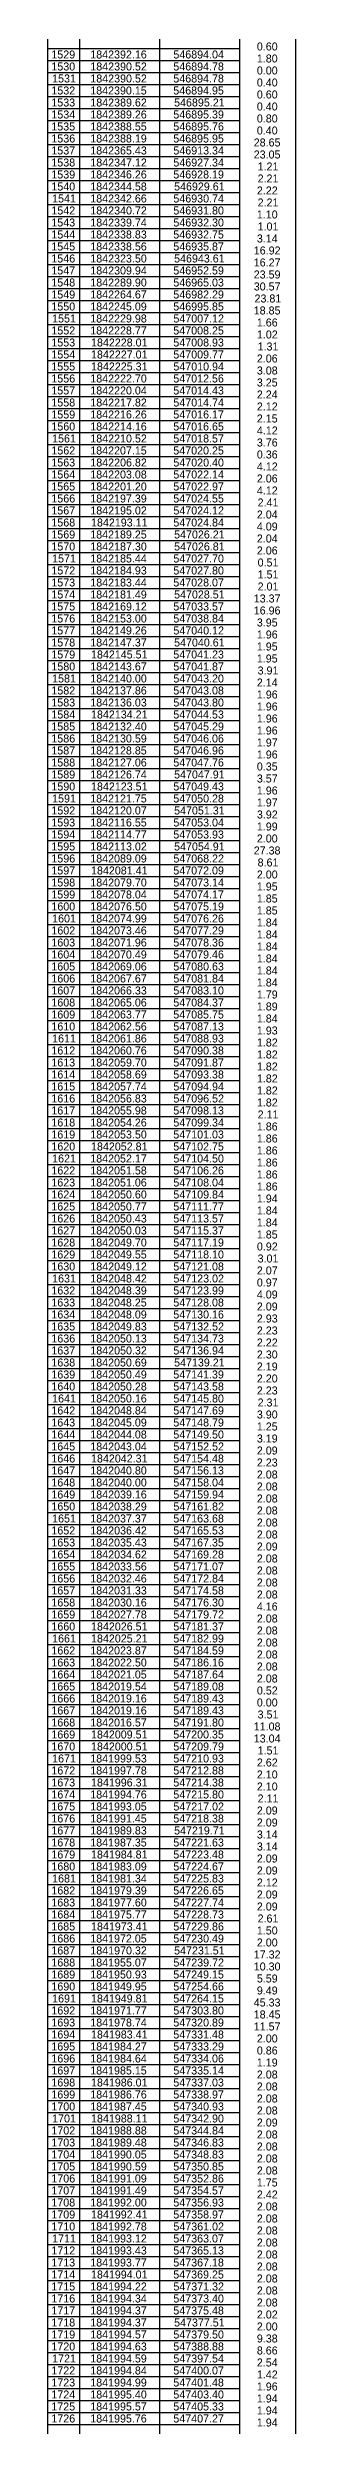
# Model space of a CAD drawing. Extents: x 542197 to 550482, y 1822129 to 1845893.
# Drawn here: x 550405 to 550482, y 1833268 to 1834011 of the extents above; entities that cross this region are included whole.
import ezdxf

# ---------------------------------------------------------------- set-up
doc = ezdxf.new("R2010")
doc.units = 0
doc.layers.add('Level 63', color=7, linetype='Continuous')

msp = doc.modelspace()

# ---------------------------------------------------------------- linework, layer by layer
at = {"layer": 'Level 63'}
for p, q in [((550404.92, 1839752.03), (550404.92, 1823712.98)), ((550414.92, 1839748.08), (550414.92, 1823712.98)), ((550464.92, 1839748.08), (550464.92, 1823712.98)), ((550482.42, 1839752.03), (550482.42, 1823712.98)), ((550439.92, 1839744.23), (550439.92, 1823712.98)), ((550404.92, 1834010.48), (550464.92, 1834010.48)), ((550404.92, 1834006.73), (550464.92, 1834006.73)), ((550404.92, 1834002.98), (550464.92, 1834002.98)), ((550404.92, 1833999.23), (550464.92, 1833999.23)), ((550404.92, 1833995.48), (550464.92, 1833995.48)), ((550404.92, 1833991.73), (550464.92, 1833991.73)), ((550404.92, 1833987.98), (550464.92, 1833987.98)), ((550404.92, 1833984.23), (550464.92, 1833984.23)), ((550404.92, 1833980.48), (550464.92, 1833980.48)), ((550404.92, 1833976.73), (550464.92, 1833976.73)), ((550404.92, 1833972.98), (550464.92, 1833972.98)), ((550404.92, 1833969.23), (550464.92, 1833969.23)), ((550404.92, 1833965.48), (550464.92, 1833965.48)), ((550404.92, 1833961.73), (550464.92, 1833961.73)), ((550404.92, 1833957.98), (550464.92, 1833957.98)), ((550404.92, 1833954.23), (550464.92, 1833954.23)), ((550404.92, 1833950.48), (550464.92, 1833950.48)), ((550404.92, 1833946.73), (550464.92, 1833946.73)), ((550404.92, 1833942.98), (550464.92, 1833942.98)), ((550404.92, 1833939.23), (550464.92, 1833939.23)), ((550404.92, 1833935.48), (550464.92, 1833935.48)), ((550404.92, 1833931.73), (550464.92, 1833931.73)), ((550404.92, 1833927.98), (550464.92, 1833927.98)), ((550404.92, 1833924.23), (550464.92, 1833924.23)), ((550404.92, 1833920.48), (550464.92, 1833920.48)), ((550404.92, 1833916.73), (550464.92, 1833916.73)), ((550404.92, 1833912.98), (550464.92, 1833912.98)), ((550404.92, 1833909.23), (550464.92, 1833909.23)), ((550404.92, 1833905.48), (550464.92, 1833905.48)), ((550404.92, 1833901.73), (550464.92, 1833901.73)), ((550404.92, 1833897.98), (550464.92, 1833897.98)), ((550404.92, 1833894.23), (550464.92, 1833894.23)), ((550404.92, 1833890.48), (550464.92, 1833890.48)), ((550404.92, 1833886.73), (550464.92, 1833886.73)), ((550404.92, 1833882.98), (550464.92, 1833882.98)), ((550404.92, 1833879.23), (550464.92, 1833879.23)), ((550404.92, 1833875.48), (550464.92, 1833875.48)), ((550404.92, 1833871.73), (550464.92, 1833871.73)), ((550404.92, 1833867.98), (550464.92, 1833867.98)), ((550404.92, 1833864.23), (550464.92, 1833864.23)), ((550404.92, 1833860.48), (550464.92, 1833860.48)), ((550404.92, 1833856.73), (550464.92, 1833856.73)), ((550404.92, 1833852.98), (550464.92, 1833852.98)), ((550404.92, 1833849.23), (550464.92, 1833849.23)), ((550404.92, 1833845.48), (550464.92, 1833845.48)), ((550404.92, 1833841.73), (550464.92, 1833841.73)), ((550404.92, 1833837.98), (550464.92, 1833837.98)), ((550404.92, 1833834.23), (550464.92, 1833834.23)), ((550404.92, 1833830.48), (550464.92, 1833830.48)), ((550404.92, 1833826.73), (550464.92, 1833826.73)), ((550404.92, 1833822.98), (550464.92, 1833822.98)), ((550404.92, 1833819.23), (550464.92, 1833819.23)), ((550404.92, 1833815.48), (550464.92, 1833815.48)), ((550404.92, 1833811.73), (550464.92, 1833811.73)), ((550404.92, 1833807.98), (550464.92, 1833807.98)), ((550404.92, 1833804.23), (550464.92, 1833804.23)), ((550404.92, 1833800.48), (550464.92, 1833800.48)), ((550404.92, 1833796.73), (550464.92, 1833796.73)), ((550404.92, 1833792.98), (550464.92, 1833792.98)), ((550404.92, 1833789.23), (550464.92, 1833789.23)), ((550404.92, 1833785.48), (550464.92, 1833785.48)), ((550404.92, 1833781.73), (550464.92, 1833781.73)), ((550404.92, 1833777.98), (550464.92, 1833777.98)), ((550404.92, 1833774.23), (550464.92, 1833774.23)), ((550404.92, 1833770.48), (550464.92, 1833770.48)), ((550404.92, 1833766.73), (550464.92, 1833766.73)), ((550404.92, 1833762.98), (550464.92, 1833762.98)), ((550404.92, 1833759.23), (550464.92, 1833759.23)), ((550404.92, 1833755.48), (550464.92, 1833755.48)), ((550404.92, 1833751.73), (550464.92, 1833751.73)), ((550404.92, 1833747.98), (550464.92, 1833747.98)), ((550404.92, 1833744.23), (550464.92, 1833744.23)), ((550404.92, 1833740.48), (550464.92, 1833740.48)), ((550404.92, 1833736.73), (550464.92, 1833736.73)), ((550404.92, 1833732.98), (550464.92, 1833732.98)), ((550404.92, 1833729.23), (550464.92, 1833729.23)), ((550404.92, 1833725.48), (550464.92, 1833725.48)), ((550404.92, 1833721.73), (550464.92, 1833721.73)), ((550404.92, 1833717.98), (550464.92, 1833717.98)), ((550404.92, 1833714.23), (550464.92, 1833714.23)), ((550404.92, 1833710.48), (550464.92, 1833710.48)), ((550404.92, 1833706.73), (550464.92, 1833706.73)), ((550404.92, 1833702.98), (550464.92, 1833702.98)), ((550404.92, 1833699.23), (550464.92, 1833699.23)), ((550404.92, 1833695.48), (550464.92, 1833695.48)), ((550404.92, 1833691.73), (550464.92, 1833691.73)), ((550404.92, 1833687.98), (550464.92, 1833687.98)), ((550404.92, 1833684.23), (550464.92, 1833684.23)), ((550404.92, 1833680.48), (550464.92, 1833680.48)), ((550404.92, 1833676.73), (550464.92, 1833676.73)), ((550404.92, 1833672.98), (550464.92, 1833672.98)), ((550404.92, 1833669.23), (550464.92, 1833669.23)), ((550404.92, 1833665.48), (550464.92, 1833665.48)), ((550404.92, 1833661.73), (550464.92, 1833661.73)), ((550404.92, 1833657.98), (550464.92, 1833657.98)), ((550404.92, 1833654.23), (550464.92, 1833654.23)), ((550404.92, 1833650.48), (550464.92, 1833650.48)), ((550404.92, 1833646.73), (550464.92, 1833646.73)), ((550404.92, 1833642.98), (550464.92, 1833642.98)), ((550404.92, 1833639.23), (550464.92, 1833639.23)), ((550404.92, 1833635.48), (550464.92, 1833635.48)), ((550404.92, 1833631.73), (550464.92, 1833631.73)), ((550404.92, 1833627.98), (550464.92, 1833627.98)), ((550404.92, 1833624.23), (550464.92, 1833624.23)), ((550404.92, 1833620.48), (550464.92, 1833620.48)), ((550404.92, 1833616.73), (550464.92, 1833616.73)), ((550404.92, 1833612.98), (550464.92, 1833612.98)), ((550404.92, 1833609.23), (550464.92, 1833609.23)), ((550404.92, 1833605.48), (550464.92, 1833605.48)), ((550404.92, 1833601.73), (550464.92, 1833601.73)), ((550404.92, 1833597.98), (550464.92, 1833597.98)), ((550404.92, 1833594.23), (550464.92, 1833594.23)), ((550404.92, 1833590.48), (550464.92, 1833590.48)), ((550404.92, 1833586.73), (550464.92, 1833586.73)), ((550404.92, 1833582.98), (550464.92, 1833582.98)), ((550404.92, 1833579.23), (550464.92, 1833579.23)), ((550404.92, 1833575.48), (550464.92, 1833575.48)), ((550404.92, 1833571.73), (550464.92, 1833571.73)), ((550404.92, 1833567.98), (550464.92, 1833567.98)), ((550404.92, 1833564.23), (550464.92, 1833564.23)), ((550404.92, 1833560.48), (550464.92, 1833560.48)), ((550404.92, 1833556.73), (550464.92, 1833556.73)), ((550404.92, 1833552.98), (550464.92, 1833552.98)), ((550404.92, 1833549.23), (550464.92, 1833549.23)), ((550404.92, 1833545.48), (550464.92, 1833545.48)), ((550404.92, 1833541.73), (550464.92, 1833541.73)), ((550404.92, 1833537.98), (550464.92, 1833537.98)), ((550404.92, 1833534.23), (550464.92, 1833534.23)), ((550404.92, 1833530.48), (550464.92, 1833530.48)), ((550404.92, 1833526.73), (550464.92, 1833526.73)), ((550404.92, 1833522.98), (550464.92, 1833522.98)), ((550404.92, 1833519.23), (550464.92, 1833519.23)), ((550404.92, 1833515.48), (550464.92, 1833515.48)), ((550404.92, 1833511.73), (550464.92, 1833511.73)), ((550404.92, 1833507.98), (550464.92, 1833507.98)), ((550404.92, 1833504.23), (550464.92, 1833504.23)), ((550404.92, 1833500.48), (550464.92, 1833500.48)), ((550404.92, 1833496.73), (550464.92, 1833496.73)), ((550404.92, 1833492.98), (550464.92, 1833492.98)), ((550404.92, 1833489.23), (550464.92, 1833489.23)), ((550404.92, 1833485.48), (550464.92, 1833485.48)), ((550404.92, 1833481.73), (550464.92, 1833481.73)), ((550404.92, 1833477.98), (550464.92, 1833477.98)), ((550404.92, 1833474.23), (550464.92, 1833474.23)), ((550404.92, 1833470.48), (550464.92, 1833470.48)), ((550404.92, 1833466.73), (550464.92, 1833466.73)), ((550404.92, 1833462.98), (550464.92, 1833462.98)), ((550404.92, 1833459.23), (550464.92, 1833459.23)), ((550404.92, 1833455.48), (550464.92, 1833455.48)), ((550404.92, 1833451.73), (550464.92, 1833451.73)), ((550404.92, 1833447.98), (550464.92, 1833447.98)), ((550404.92, 1833444.23), (550464.92, 1833444.23)), ((550404.92, 1833440.48), (550464.92, 1833440.48)), ((550404.92, 1833436.73), (550464.92, 1833436.73)), ((550404.92, 1833432.98), (550464.92, 1833432.98)), ((550404.92, 1833429.23), (550464.92, 1833429.23)), ((550404.92, 1833425.48), (550464.92, 1833425.48)), ((550404.92, 1833421.73), (550464.92, 1833421.73)), ((550404.92, 1833417.98), (550464.92, 1833417.98)), ((550404.92, 1833414.23), (550464.92, 1833414.23)), ((550404.92, 1833410.48), (550464.92, 1833410.48)), ((550404.92, 1833406.73), (550464.92, 1833406.73)), ((550404.92, 1833402.98), (550464.92, 1833402.98)), ((550404.92, 1833399.23), (550464.92, 1833399.23)), ((550404.92, 1833395.48), (550464.92, 1833395.48)), ((550404.92, 1833391.73), (550464.92, 1833391.73)), ((550404.92, 1833387.98), (550464.92, 1833387.98)), ((550404.92, 1833384.23), (550464.92, 1833384.23)), ((550404.92, 1833380.48), (550464.92, 1833380.48)), ((550404.92, 1833376.73), (550464.92, 1833376.73)), ((550404.92, 1833372.98), (550464.92, 1833372.98)), ((550404.92, 1833369.23), (550464.92, 1833369.23)), ((550404.92, 1833365.48), (550464.92, 1833365.48)), ((550404.92, 1833361.73), (550464.92, 1833361.73)), ((550404.92, 1833357.98), (550464.92, 1833357.98)), ((550404.92, 1833354.23), (550464.92, 1833354.23)), ((550404.92, 1833350.48), (550464.92, 1833350.48)), ((550404.92, 1833346.73), (550464.92, 1833346.73)), ((550404.92, 1833342.98), (550464.92, 1833342.98)), ((550404.92, 1833339.23), (550464.92, 1833339.23)), ((550404.92, 1833335.48), (550464.92, 1833335.48)), ((550404.92, 1833331.73), (550464.92, 1833331.73)), ((550404.92, 1833327.98), (550464.92, 1833327.98)), ((550404.92, 1833324.23), (550464.92, 1833324.23)), ((550404.92, 1833320.48), (550464.92, 1833320.48)), ((550404.92, 1833316.73), (550464.92, 1833316.73)), ((550404.92, 1833312.98), (550464.92, 1833312.98)), ((550404.92, 1833309.23), (550464.92, 1833309.23)), ((550404.92, 1833305.48), (550464.92, 1833305.48)), ((550404.92, 1833301.73), (550464.92, 1833301.73)), ((550404.92, 1833297.98), (550464.92, 1833297.98)), ((550404.92, 1833294.23), (550464.92, 1833294.23)), ((550404.92, 1833290.48), (550464.92, 1833290.48)), ((550404.92, 1833286.73), (550464.92, 1833286.73)), ((550404.92, 1833282.98), (550464.92, 1833282.98)), ((550404.92, 1833279.23), (550464.92, 1833279.23)), ((550404.92, 1833275.48), (550464.92, 1833275.48)), ((550404.92, 1833271.73), (550464.92, 1833271.73)), ((550404.92, 1833267.98), (550464.92, 1833267.98))]:
    msp.add_line(p, q, dxfattribs=at)

# ---------------------------------------------------------------- texts
for s, p in [('1529', (550406.11, 1834007.36)), ('1842392.16', (550418.27, 1834007.36)), ('546894.04', (550444.25, 1834007.36)), ('0.60', (550470.35, 1834009.86)), ('1530', (550406.12, 1834003.61)), ('1531', (550406.35, 1833999.86)), ('1842390.52', (550418.29, 1834003.61)), ('1842390.52', (550418.29, 1833999.86)), ('546894.78', (550444.24, 1834003.61)), ('546894.78', (550444.24, 1833999.86)), ('0.00', (550470.35, 1834002.36)), ('1.80', (550470.35, 1834006.11)), ('1533', (550406.11, 1833992.36)), ('1532', (550406.12, 1833996.11)), ('1842390.15', (550418.26, 1833996.11)), ('1842389.62', (550418.29, 1833992.36)), ('546894.95', (550444.23, 1833996.11)), ('546895.21', (550444.48, 1833992.36)), ('0.40', (550470.35, 1833998.61)), ('0.60', (550470.35, 1833994.86)), ('1535', (550406.1, 1833984.86)), ('1534', (550406.12, 1833988.61)), ('1842388.55', (550418.26, 1833984.86)), ('1842389.26', (550418.27, 1833988.61)), ('546895.39', (550444.24, 1833988.61)), ('546895.76', (550444.24, 1833984.86)), ('0.40', (550470.35, 1833991.11)), ('0.80', (550470.35, 1833987.36)), ('1536', (550406.11, 1833981.11)), ('1537', (550406.11, 1833977.36)), ('1842388.19', (550418.27, 1833981.11)), ('1842365.43', (550418.27, 1833977.36)), ('546895.95', (550444.23, 1833981.11)), ('546913.34', (550444.25, 1833977.36)), ('28.65', (550469.37, 1833979.86)), ('0.40', (550470.35, 1833983.61)), ('1538', (550406.11, 1833973.61)), ('1842347.12', (550418.29, 1833973.61)), ('546927.34', (550444.25, 1833973.61)), ('23.05', (550469.37, 1833976.11)), ('1.21', (550470.59, 1833972.36)), ('1539', (550406.11, 1833969.86)), ('1540', (550406.12, 1833966.11)), ('1842344.58', (550418.27, 1833966.11)), ('1842346.26', (550418.27, 1833969.86)), ('546928.19', (550444.24, 1833969.86)), ('546929.61', (550444.48, 1833966.11)), ('2.22', (550470.36, 1833964.86)), ('2.21', (550470.59, 1833968.61)), ('1542', (550406.12, 1833958.61)), ('1541', (550406.35, 1833962.36)), ('1842342.66', (550418.27, 1833962.36)), ('1842340.72', (550418.29, 1833958.61)), ('546930.74', (550444.25, 1833962.36)), ('546931.80', (550444.25, 1833958.61)), ('1.10', (550470.35, 1833957.36)), ('2.21', (550470.59, 1833961.11)), ('1543', (550406.11, 1833954.86)), ('1544', (550406.12, 1833951.11)), ('1842339.74', (550418.28, 1833954.86)), ('1842338.83', (550418.27, 1833951.11)), ('546932.75', (550444.23, 1833951.11)), ('546932.30', (550444.25, 1833954.86)), ('3.14', (550470.35, 1833949.86)), ('1.01', (550470.59, 1833953.61)), ('1545', (550406.1, 1833947.36)), ('1546', (550406.11, 1833943.61)), ('1842338.56', (550418.27, 1833947.36)), ('1842323.50', (550418.28, 1833943.61)), ('546935.87', (550444.24, 1833947.36)), ('546943.61', (550444.48, 1833943.61)), ('16.27', (550469.38, 1833942.36)), ('16.92', (550469.39, 1833946.11)), ('1548', (550406.11, 1833936.11)), ('1547', (550406.11, 1833939.86)), ('1842309.94', (550418.28, 1833939.86)), ('1842289.90', (550418.28, 1833936.11)), ('546952.59', (550444.24, 1833939.86)), ('546965.03', (550444.24, 1833936.11)), ('30.57', (550469.38, 1833934.86)), ('23.59', (550469.37, 1833938.61)), ('1549', (550406.11, 1833932.36)), ('1550', (550406.12, 1833928.61)), ('1842245.09', (550418.27, 1833928.61)), ('1842264.67', (550418.27, 1833932.36)), ('546982.29', (550444.24, 1833932.36)), ('546995.85', (550444.23, 1833928.61)), ('18.85', (550469.37, 1833927.36)), ('23.81', (550469.62, 1833931.11)), ('1552', (550406.12, 1833921.11)), ('1551', (550406.35, 1833924.86)), ('1842229.98', (550418.27, 1833924.86)), ('1842228.77', (550418.27, 1833921.11)), ('547008.25', (550444.23, 1833921.11)), ('547007.12', (550444.26, 1833924.86)), ('1.66', (550470.35, 1833923.61)), ('1.02', (550470.36, 1833919.86)), ('1553', (550406.11, 1833917.36)), ('1554', (550406.12, 1833913.61)), ('1842228.01', (550418.51, 1833917.36)), ('1842227.01', (550418.51, 1833913.61)), ('547008.93', (550444.24, 1833917.36)), ('547009.77', (550444.24, 1833913.61)), ('2.06', (550470.35, 1833912.36)), ('1.31', (550470.59, 1833916.11)), ('1555', (550406.1, 1833909.86)), ('1556', (550406.11, 1833906.11)), ('1842222.70', (550418.28, 1833906.11)), ('1842225.31', (550418.51, 1833909.86)), ('547010.94', (550444.25, 1833909.86)), ('547012.56', (550444.24, 1833906.11)), ('3.25', (550470.34, 1833904.86)), ('3.08', (550470.35, 1833908.61)), ('1558', (550406.11, 1833898.61)), ('1557', (550406.11, 1833902.36)), ('1842220.04', (550418.28, 1833902.36)), ('1842217.82', (550418.29, 1833898.61)), ('547014.43', (550444.24, 1833902.36)), ('547014.74', (550444.25, 1833898.61)), ('2.24', (550470.35, 1833901.11)), ('2.12', (550470.36, 1833897.36)), ('1559', (550406.11, 1833894.86)), ('1560', (550406.12, 1833891.11)), ('1842216.26', (550418.27, 1833894.86)), ('1842214.16', (550418.27, 1833891.11)), ('547016.65', (550444.23, 1833891.11)), ('547016.17', (550444.24, 1833894.86)), ('4.12', (550470.36, 1833889.86)), ('2.15', (550470.34, 1833893.61)), ('1562', (550406.12, 1833883.61)), ('1561', (550406.35, 1833887.36)), ('1842207.15', (550418.26, 1833883.61)), ('1842210.52', (550418.29, 1833887.36)), ('547020.25', (550444.23, 1833883.61)), ('547018.57', (550444.24, 1833887.36)), ('3.76', (550470.35, 1833886.11)), ('0.36', (550470.35, 1833882.36)), ('1563', (550406.11, 1833879.86)), ('1564', (550406.12, 1833876.11)), ('1842203.08', (550418.27, 1833876.11)), ('1842206.82', (550418.29, 1833879.86)), ('547020.40', (550444.25, 1833879.86)), ('547022.14', (550444.25, 1833876.11)), ('4.12', (550470.36, 1833878.61)), ('2.06', (550470.35, 1833874.86)), ('1565', (550406.1, 1833872.36)), ('1566', (550406.11, 1833868.61)), ('1842197.39', (550418.27, 1833868.61)), ('1842201.20', (550418.28, 1833872.36)), ('547024.55', (550444.23, 1833868.61)), ('547022.97', (550444.24, 1833872.36)), ('4.12', (550470.36, 1833871.11)), ('2.41', (550470.59, 1833867.36)), ('1568', (550406.11, 1833861.11)), ('1567', (550406.11, 1833864.86)), ('1842195.02', (550418.29, 1833864.86)), ('1842193.11', (550418.51, 1833861.11)), ('547024.84', (550444.25, 1833861.11)), ('547024.12', (550444.26, 1833864.86)), ('4.09', (550470.35, 1833859.86)), ('2.04', (550470.35, 1833863.61)), ('1569', (550406.11, 1833857.36)), ('1570', (550406.12, 1833853.61)), ('1842189.25', (550418.26, 1833857.36)), ('1842187.30', (550418.28, 1833853.61)), ('547026.21', (550444.48, 1833857.36)), ('547026.81', (550444.48, 1833853.61)), ('2.04', (550470.35, 1833856.11)), ('2.06', (550470.35, 1833852.36)), ('1572', (550406.12, 1833846.11)), ('1571', (550406.35, 1833849.86)), ('1842185.44', (550418.28, 1833849.86)), ('1842184.93', (550418.27, 1833846.11)), ('547027.70', (550444.25, 1833849.86)), ('547027.80', (550444.25, 1833846.11)), ('0.51', (550470.59, 1833848.61)), ('1.51', (550470.59, 1833844.86)), ('1573', (550406.11, 1833842.36)), ('1574', (550406.12, 1833838.61)), ('1842181.49', (550418.27, 1833838.61)), ('1842183.44', (550418.28, 1833842.36)), ('547028.07', (550444.24, 1833842.36)), ('547028.51', (550444.48, 1833838.61)), ('13.37', (550469.38, 1833837.36)), ('2.01', (550470.59, 1833841.11)), ('1575', (550406.1, 1833834.86)), ('1576', (550406.11, 1833831.11)), ('1842153.00', (550418.28, 1833831.11)), ('1842169.12', (550418.29, 1833834.86)), ('547033.57', (550444.24, 1833834.86)), ('547038.84', (550444.25, 1833831.11)), ('16.96', (550469.38, 1833833.61)), ('3.95', (550470.34, 1833829.86)), ('1578', (550406.11, 1833823.61)), ('1577', (550406.11, 1833827.36)), ('1842149.26', (550418.27, 1833827.36)), ('1842147.37', (550418.27, 1833823.61)), ('547040.12', (550444.26, 1833827.36)), ('547040.61', (550444.48, 1833823.61)), ('1.95', (550470.34, 1833822.36)), ('1.96', (550470.35, 1833826.11)), ('1579', (550406.11, 1833819.86)), ('1580', (550406.12, 1833816.11)), ('1842143.67', (550418.27, 1833816.11)), ('1842145.51', (550418.51, 1833819.86)), ('547041.23', (550444.24, 1833819.86)), ('547041.87', (550444.24, 1833816.11)), ('1.95', (550470.34, 1833818.61)), ('3.91', (550470.59, 1833814.86)), ('1582', (550406.12, 1833808.61)), ('1581', (550406.35, 1833812.36)), ('1842140.00', (550418.28, 1833812.36)), ('1842137.86', (550418.27, 1833808.61)), ('547043.08', (550444.24, 1833808.61)), ('547043.20', (550444.25, 1833812.36)), ('2.14', (550470.35, 1833811.11)), ('1.96', (550470.35, 1833807.36)), ('1583', (550406.11, 1833804.86)), ('1584', (550406.12, 1833801.11)), ('1842136.03', (550418.27, 1833804.86)), ('1842134.21', (550418.51, 1833801.11)), ('547043.80', (550444.25, 1833804.86)), ('547044.53', (550444.24, 1833801.11)), ('1.96', (550470.35, 1833803.61)), ('1.96', (550470.35, 1833799.86)), ('1585', (550406.1, 1833797.36)), ('1586', (550406.11, 1833793.61)), ('1842130.59', (550418.27, 1833793.61)), ('1842132.40', (550418.28, 1833797.36)), ('547045.29', (550444.24, 1833797.36)), ('547046.06', (550444.24, 1833793.61)), ('1.96', (550470.35, 1833796.11)), ('1.97', (550470.35, 1833792.36)), ('1588', (550406.11, 1833786.11)), ('1587', (550406.11, 1833789.86)), ('1842128.85', (550418.26, 1833789.86)), ('1842127.06', (550418.27, 1833786.11)), ('547046.96', (550444.24, 1833789.86)), ('547047.76', (550444.24, 1833786.11)), ('0.35', (550470.34, 1833784.86)), ('1.96', (550470.35, 1833788.61)), ('1589', (550406.11, 1833782.36)), ('1590', (550406.12, 1833778.61)), ('1842126.74', (550418.28, 1833782.36)), ('1842123.51', (550418.51, 1833778.61)), ('547049.43', (550444.24, 1833778.61)), ('547047.91', (550444.48, 1833782.36)), ('3.57', (550470.35, 1833781.11)), ('1.96', (550470.35, 1833777.36)), ('1592', (550406.12, 1833771.11)), ('1591', (550406.35, 1833774.86)), ('1842121.75', (550418.26, 1833774.86)), ('1842120.07', (550418.27, 1833771.11)), ('547050.28', (550444.24, 1833774.86)), ('547051.31', (550444.48, 1833771.11)), ('3.92', (550470.36, 1833769.86)), ('1.97', (550470.35, 1833773.61)), ('1593', (550406.11, 1833767.36)), ('1594', (550406.12, 1833763.61)), ('1842116.55', (550418.26, 1833767.36)), ('1842114.77', (550418.27, 1833763.61)), ('547053.04', (550444.25, 1833767.36)), ('547053.93', (550444.24, 1833763.61)), ('2.00', (550470.35, 1833762.36)), ('1.99', (550470.35, 1833766.11)), ('1595', (550406.1, 1833759.86)), ('1596', (550406.11, 1833756.11)), ('1842089.09', (550418.27, 1833756.11)), ('1842113.02', (550418.29, 1833759.86)), ('547068.22', (550444.26, 1833756.11)), ('547054.91', (550444.48, 1833759.86)), ('27.38', (550469.37, 1833758.61)), ('8.61', (550470.59, 1833754.86)), ('1598', (550406.11, 1833748.61)), ('1597', (550406.11, 1833752.36)), ('1842079.70', (550418.28, 1833748.61)), ('1842081.41', (550418.51, 1833752.36)), ('547072.09', (550444.24, 1833752.36)), ('547073.14', (550444.25, 1833748.61)), ('2.00', (550470.35, 1833751.11)), ('1.95', (550470.34, 1833747.36)), ('1599', (550406.11, 1833744.86)), ('1600', (550406.12, 1833741.11)), ('1842078.04', (550418.28, 1833744.86)), ('1842076.50', (550418.28, 1833741.11)), ('547075.19', (550444.24, 1833741.11)), ('547074.17', (550444.24, 1833744.86)), ('1.85', (550470.34, 1833743.61)), ('1.85', (550470.34, 1833739.86)), ('1602', (550406.12, 1833733.61)), ('1601', (550406.35, 1833737.36)), ('1842074.99', (550418.27, 1833737.36)), ('1842073.46', (550418.27, 1833733.61)), ('547077.29', (550444.24, 1833733.61)), ('547076.26', (550444.24, 1833737.36)), ('1.84', (550470.35, 1833736.11)), ('1.84', (550470.35, 1833732.36)), ('1603', (550406.11, 1833729.86)), ('1604', (550406.12, 1833726.11)), ('1842070.49', (550418.27, 1833726.11)), ('1842071.96', (550418.27, 1833729.86)), ('547078.36', (550444.24, 1833729.86)), ('547079.46', (550444.24, 1833726.11)), ('1.84', (550470.35, 1833728.61)), ('1.84', (550470.35, 1833724.86)), ('1605', (550406.1, 1833722.36)), ('1606', (550406.11, 1833718.61)), ('1842069.06', (550418.27, 1833722.36)), ('1842067.67', (550418.27, 1833718.61)), ('547080.63', (550444.24, 1833722.36)), ('547081.84', (550444.25, 1833718.61)), ('1.84', (550470.35, 1833721.11)), ('1.84', (550470.35, 1833717.36)), ('1608', (550406.11, 1833711.11)), ('1607', (550406.11, 1833714.86)), ('1842066.33', (550418.27, 1833714.86)), ('1842065.06', (550418.27, 1833711.11)), ('547083.10', (550444.25, 1833714.86)), ('547084.37', (550444.24, 1833711.11)), ('1.79', (550470.35, 1833713.61)), ('1.89', (550470.35, 1833709.86)), ('1609', (550406.11, 1833707.36)), ('1610', (550406.12, 1833703.61)), ('1842063.77', (550418.27, 1833707.36)), ('1842062.56', (550418.27, 1833703.61)), ('547085.75', (550444.23, 1833707.36)), ('547087.13', (550444.24, 1833703.61)), ('1.84', (550470.35, 1833706.11)), ('1612', (550406.12, 1833696.11)), ('1611', (550406.35, 1833699.86)), ('1842061.86', (550418.27, 1833699.86)), ('1842060.76', (550418.27, 1833696.11)), ('547090.38', (550444.24, 1833696.11)), ('547088.93', (550444.24, 1833699.86)), ('1.93', (550470.35, 1833702.36)), ('1.82', (550470.36, 1833698.61)), ('1613', (550406.11, 1833692.36)), ('1614', (550406.12, 1833688.61)), ('1842058.69', (550418.27, 1833688.61)), ('1842059.70', (550418.28, 1833692.36)), ('547093.38', (550444.24, 1833688.61)), ('547091.87', (550444.24, 1833692.36)), ('1.82', (550470.36, 1833694.86)), ('1.82', (550470.36, 1833691.11)), ('1615', (550406.1, 1833684.86)), ('1616', (550406.11, 1833681.11)), ('1842057.74', (550418.28, 1833684.86)), ('1842056.83', (550418.27, 1833681.11)), ('547094.94', (550444.25, 1833684.86)), ('547096.52', (550444.26, 1833681.11)), ('1.82', (550470.36, 1833687.36)), ('1.82', (550470.36, 1833683.61)), ('1618', (550406.11, 1833673.61)), ('1617', (550406.11, 1833677.36)), ('1842055.98', (550418.27, 1833677.36)), ('1842054.26', (550418.27, 1833673.61)), ('547098.13', (550444.24, 1833677.36)), ('547099.34', (550444.25, 1833673.61)), ('1.82', (550470.36, 1833679.86)), ('2.11', (550470.59, 1833676.11)), ('1619', (550406.11, 1833669.86)), ('1620', (550406.12, 1833666.11)), ('1842053.50', (550418.28, 1833669.86)), ('1842052.81', (550418.51, 1833666.11)), ('547102.75', (550444.23, 1833666.11)), ('547101.03', (550444.24, 1833669.86)), ('1.86', (550470.35, 1833672.36)), ('1.86', (550470.35, 1833668.61)), ('1622', (550406.12, 1833658.61)), ('1621', (550406.35, 1833662.36)), ('1842051.58', (550418.27, 1833658.61)), ('1842052.17', (550418.27, 1833662.36)), ('547104.50', (550444.25, 1833662.36)), ('547106.26', (550444.24, 1833658.61)), ('1.86', (550470.35, 1833664.86)), ('1.86', (550470.35, 1833661.11)), ('1623', (550406.11, 1833654.86)), ('1624', (550406.12, 1833651.11)), ('1842051.06', (550418.27, 1833654.86)), ('1842050.60', (550418.28, 1833651.11)), ('547108.04', (550444.25, 1833654.86)), ('547109.84', (550444.25, 1833651.11)), ('1.86', (550470.35, 1833657.36)), ('1.86', (550470.35, 1833653.61)), ('1625', (550406.1, 1833647.36)), ('1626', (550406.11, 1833643.61)), ('1842050.77', (550418.27, 1833647.36)), ('1842050.43', (550418.27, 1833643.61)), ('547111.77', (550444.24, 1833647.36)), ('547113.57', (550444.24, 1833643.61)), ('1.94', (550470.35, 1833649.86)), ('1.84', (550470.35, 1833646.11)), ('1628', (550406.11, 1833636.11)), ('1627', (550406.11, 1833639.86)), ('1842050.03', (550418.27, 1833639.86)), ('1842049.70', (550418.28, 1833636.11)), ('547117.19', (550444.24, 1833636.11)), ('547115.37', (550444.24, 1833639.86)), ('1.85', (550470.34, 1833638.61)), ('1.84', (550470.35, 1833642.36)), ('1629', (550406.11, 1833632.36)), ('1630', (550406.12, 1833628.61)), ('1842049.55', (550418.26, 1833632.36)), ('1842049.12', (550418.29, 1833628.61)), ('547121.08', (550444.24, 1833628.61)), ('547118.10', (550444.25, 1833632.36)), ('0.92', (550470.36, 1833634.86)), ('3.01', (550470.59, 1833631.11)), ('1632', (550406.12, 1833621.11)), ('1631', (550406.35, 1833624.86)), ('1842048.39', (550418.27, 1833621.11)), ('1842048.42', (550418.29, 1833624.86)), ('547123.99', (550444.24, 1833621.11)), ('547123.02', (550444.26, 1833624.86)), ('0.97', (550470.35, 1833623.61)), ('2.07', (550470.35, 1833627.36)), ('1633', (550406.11, 1833617.36)), ('1634', (550406.12, 1833613.61)), ('1842048.25', (550418.26, 1833617.36)), ('1842048.09', (550418.27, 1833613.61)), ('547128.08', (550444.24, 1833617.36)), ('547130.16', (550444.24, 1833613.61)), ('4.09', (550470.35, 1833619.86)), ('2.09', (550470.35, 1833616.11)), ('1635', (550406.1, 1833609.86)), ('1636', (550406.11, 1833606.11)), ('1842049.83', (550418.27, 1833609.86)), ('1842050.13', (550418.27, 1833606.11)), ('547134.73', (550444.24, 1833606.11)), ('547132.52', (550444.26, 1833609.86)), ('2.93', (550470.35, 1833612.36)), ('2.23', (550470.35, 1833608.61)), ('1638', (550406.11, 1833598.61)), ('1637', (550406.11, 1833602.36)), ('1842050.69', (550418.27, 1833598.61)), ('1842050.32', (550418.29, 1833602.36)), ('547136.94', (550444.25, 1833602.36)), ('547139.21', (550444.48, 1833598.61)), ('2.30', (550470.35, 1833601.11)), ('2.22', (550470.36, 1833604.86)), ('1639', (550406.11, 1833594.86)), ('1640', (550406.12, 1833591.11)), ('1842050.49', (550418.27, 1833594.86)), ('1842050.28', (550418.27, 1833591.11)), ('547141.39', (550444.24, 1833594.86)), ('547143.58', (550444.24, 1833591.11)), ('2.19', (550470.35, 1833597.36)), ('2.20', (550470.35, 1833593.61)), ('1642', (550406.12, 1833583.61)), ('1641', (550406.35, 1833587.36)), ('1842050.16', (550418.27, 1833587.36)), ('1842048.84', (550418.28, 1833583.61)), ('547147.69', (550444.24, 1833583.61)), ('547145.80', (550444.25, 1833587.36)), ('2.23', (550470.35, 1833589.86)), ('2.31', (550470.59, 1833586.11)), ('1643', (550406.11, 1833579.86)), ('1644', (550406.12, 1833576.11)), ('1842045.09', (550418.27, 1833579.86)), ('1842044.08', (550418.27, 1833576.11)), ('547148.79', (550444.24, 1833579.86)), ('547149.50', (550444.25, 1833576.11)), ('3.90', (550470.35, 1833582.36)), ('1.25', (550470.34, 1833578.61)), ('1645', (550406.1, 1833572.36)), ('1842043.04', (550418.28, 1833572.36)), ('547152.52', (550444.26, 1833572.36)), ('3.19', (550470.35, 1833574.86)), ('2.09', (550470.35, 1833571.11)), ('1646', (550406.11, 1833568.61)), ('1647', (550406.11, 1833564.86)), ('1842040.80', (550418.28, 1833564.86)), ('1842042.31', (550418.51, 1833568.61)), ('547154.48', (550444.24, 1833568.61)), ('547156.13', (550444.24, 1833564.86)), ('2.08', (550470.35, 1833563.61)), ('2.23', (550470.35, 1833567.36)), ('1648', (550406.11, 1833561.11)), ('1649', (550406.11, 1833557.36)), ('1842040.00', (550418.28, 1833561.11)), ('1842039.16', (550418.27, 1833557.36)), ('547158.04', (550444.25, 1833561.11)), ('547159.94', (550444.25, 1833557.36)), ('2.08', (550470.35, 1833559.86)), ('2.08', (550470.35, 1833556.11)), ('1650', (550406.12, 1833553.61)), ('1651', (550406.35, 1833549.86)), ('1842038.29', (550418.27, 1833553.61)), ('1842037.37', (550418.27, 1833549.86)), ('547163.68', (550444.24, 1833549.86)), ('547161.82', (550444.26, 1833553.61)), ('2.08', (550470.35, 1833552.36)), ('2.08', (550470.35, 1833548.61)), ('1653', (550406.11, 1833542.36)), ('1652', (550406.12, 1833546.11)), ('1842035.43', (550418.27, 1833542.36)), ('1842036.42', (550418.29, 1833546.11)), ('547167.35', (550444.23, 1833542.36)), ('547165.53', (550444.24, 1833546.11)), ('2.08', (550470.35, 1833544.86)), ('2.09', (550470.35, 1833541.11)), ('1655', (550406.1, 1833534.86)), ('1654', (550406.12, 1833538.61)), ('1842033.56', (550418.27, 1833534.86)), ('1842034.62', (550418.29, 1833538.61)), ('547169.28', (550444.24, 1833538.61)), ('547171.07', (550444.24, 1833534.86)), ('2.08', (550470.35, 1833537.36)), ('2.08', (550470.35, 1833533.61)), ('1656', (550406.11, 1833531.11)), ('1657', (550406.11, 1833527.36)), ('1842032.46', (550418.27, 1833531.11)), ('1842031.33', (550418.27, 1833527.36)), ('547174.58', (550444.24, 1833527.36)), ('547172.84', (550444.25, 1833531.11)), ('2.08', (550470.35, 1833529.86)), ('2.08', (550470.35, 1833526.11)), ('1658', (550406.11, 1833523.61)), ('1659', (550406.11, 1833519.86)), ('1842027.78', (550418.27, 1833519.86)), ('1842030.16', (550418.27, 1833523.61)), ('547176.30', (550444.25, 1833523.61)), ('547179.72', (550444.26, 1833519.86)), ('4.16', (550470.35, 1833522.36)), ('2.08', (550470.35, 1833518.61)), ('1660', (550406.12, 1833516.11)), ('1661', (550406.35, 1833512.36)), ('1842026.51', (550418.51, 1833516.11)), ('1842025.21', (550418.51, 1833512.36)), ('547182.99', (550444.24, 1833512.36)), ('547181.37', (550444.24, 1833516.11)), ('2.08', (550470.35, 1833514.86)), ('2.08', (550470.35, 1833511.11)), ('1663', (550406.11, 1833504.86)), ('1662', (550406.12, 1833508.61)), ('1842023.87', (550418.27, 1833508.61)), ('1842022.50', (550418.28, 1833504.86)), ('547184.59', (550444.24, 1833508.61)), ('547186.16', (550444.24, 1833504.86)), ('2.08', (550470.35, 1833507.36)), ('2.08', (550470.35, 1833503.61)), ('1665', (550406.1, 1833497.36)), ('1664', (550406.12, 1833501.11)), ('1842021.05', (550418.26, 1833501.11)), ('1842019.54', (550418.28, 1833497.36)), ('547189.08', (550444.24, 1833497.36)), ('547187.64', (550444.25, 1833501.11)), ('0.52', (550470.36, 1833496.11)), ('2.08', (550470.35, 1833499.86)), ('1666', (550406.11, 1833493.61)), ('1667', (550406.11, 1833489.86)), ('1842019.16', (550418.27, 1833493.61)), ('1842019.16', (550418.27, 1833489.86)), ('547189.43', (550444.24, 1833493.61)), ('547189.43', (550444.24, 1833489.86)), ('0.00', (550470.35, 1833492.36)), ('3.51', (550470.59, 1833488.61)), ('1668', (550406.11, 1833486.11)), ('1669', (550406.11, 1833482.36)), ('1842016.57', (550418.27, 1833486.11)), ('1842009.51', (550418.51, 1833482.36)), ('547200.35', (550444.23, 1833482.36)), ('547191.80', (550444.25, 1833486.11)), ('11.08', (550469.37, 1833484.86)), ('13.04', (550469.38, 1833481.11)), ('1670', (550406.12, 1833478.61)), ('1671', (550406.35, 1833474.86)), ('1841999.53', (550418.27, 1833474.86)), ('1842000.51', (550418.51, 1833478.61)), ('547209.79', (550444.24, 1833478.61)), ('547210.93', (550444.24, 1833474.86)), ('2.62', (550470.36, 1833473.61)), ('1.51', (550470.59, 1833477.36)), ('1673', (550406.11, 1833467.36)), ('1672', (550406.12, 1833471.11)), ('1841997.78', (550418.27, 1833471.11)), ('1841996.31', (550418.51, 1833467.36)), ('547212.88', (550444.24, 1833471.11)), ('547214.38', (550444.24, 1833467.36)), ('2.10', (550470.35, 1833469.86)), ('2.10', (550470.35, 1833466.11)), ('1675', (550406.1, 1833459.86)), ('1674', (550406.12, 1833463.61)), ('1841993.05', (550418.26, 1833459.86)), ('1841994.76', (550418.27, 1833463.61)), ('547215.80', (550444.25, 1833463.61)), ('547217.02', (550444.26, 1833459.86)), ('2.09', (550470.35, 1833458.61)), ('2.11', (550470.59, 1833462.36)), ('1676', (550406.11, 1833456.11)), ('1677', (550406.11, 1833452.36)), ('1841991.45', (550418.26, 1833456.11)), ('1841989.83', (550418.27, 1833452.36)), ('547218.38', (550444.24, 1833456.11)), ('547219.71', (550444.48, 1833452.36)), ('3.14', (550470.35, 1833451.11)), ('2.09', (550470.35, 1833454.86)), ('1678', (550406.11, 1833448.61)), ('1679', (550406.11, 1833444.86)), ('1841987.35', (550418.26, 1833448.61)), ('1841984.81', (550418.51, 1833444.86)), ('547223.48', (550444.24, 1833444.86)), ('547221.63', (550444.24, 1833448.61)), ('3.14', (550470.35, 1833447.36)), ('2.09', (550470.35, 1833443.61)), ('1680', (550406.12, 1833441.11)), ('1681', (550406.35, 1833437.36)), ('1841983.09', (550418.27, 1833441.11)), ('1841981.34', (550418.28, 1833437.36)), ('547224.67', (550444.24, 1833441.11)), ('547225.83', (550444.24, 1833437.36)), ('2.09', (550470.35, 1833439.86)), ('2.12', (550470.36, 1833436.11)), ('1683', (550406.11, 1833429.86)), ('1682', (550406.12, 1833433.61)), ('1841979.39', (550418.27, 1833433.61)), ('1841977.60', (550418.28, 1833429.86)), ('547226.65', (550444.23, 1833433.61)), ('547227.74', (550444.25, 1833429.86)), ('2.09', (550470.35, 1833432.36)), ('2.09', (550470.35, 1833428.61)), ('1685', (550406.1, 1833422.36)), ('1684', (550406.12, 1833426.11)), ('1841975.77', (550418.27, 1833426.11)), ('1841973.41', (550418.51, 1833422.36)), ('547228.73', (550444.24, 1833426.11)), ('547229.86', (550444.24, 1833422.36)), ('1.50', (550470.35, 1833421.11)), ('2.61', (550470.59, 1833424.86)), ('1686', (550406.11, 1833418.61)), ('1687', (550406.11, 1833414.86)), ('1841972.05', (550418.26, 1833418.61)), ('1841970.32', (550418.29, 1833414.86)), ('547230.49', (550444.24, 1833418.61)), ('547231.51', (550444.48, 1833414.86)), ('17.32', (550469.39, 1833413.61)), ('2.00', (550470.35, 1833417.36)), ('1688', (550406.11, 1833411.11)), ('1689', (550406.11, 1833407.36)), ('1841955.07', (550418.27, 1833411.11)), ('1841950.93', (550418.27, 1833407.36)), ('547249.15', (550444.23, 1833407.36)), ('547239.72', (550444.26, 1833411.11)), ('10.30', (550469.38, 1833409.86)), ('5.59', (550470.35, 1833406.11)), ('1690', (550406.12, 1833403.61)), ('1691', (550406.35, 1833399.86)), ('1841949.95', (550418.26, 1833403.61)), ('1841949.81', (550418.51, 1833399.86)), ('547264.15', (550444.23, 1833399.86)), ('547254.66', (550444.24, 1833403.61)), ('45.33', (550469.38, 1833398.61)), ('9.49', (550470.35, 1833402.36)), ('1693', (550406.11, 1833392.36)), ('1692', (550406.12, 1833396.11)), ('1841971.77', (550418.27, 1833396.11)), ('1841978.74', (550418.28, 1833392.36)), ('547320.89', (550444.24, 1833392.36)), ('547303.80', (550444.25, 1833396.11)), ('18.45', (550469.37, 1833394.86)), ('11.57', (550469.38, 1833391.11)), ('1695', (550406.1, 1833384.86)), ('1694', (550406.12, 1833388.61)), ('1841984.27', (550418.27, 1833384.86)), ('1841983.41', (550418.51, 1833388.61)), ('547331.48', (550444.24, 1833388.61)), ('547333.29', (550444.24, 1833384.86)), ('0.86', (550470.35, 1833383.61)), ('2.00', (550470.35, 1833387.36)), ('1696', (550406.11, 1833381.11)), ('1697', (550406.11, 1833377.36)), ('1841985.15', (550418.26, 1833377.36)), ('1841984.64', (550418.28, 1833381.11)), ('547334.06', (550444.24, 1833381.11)), ('547335.14', (550444.25, 1833377.36)), ('2.08', (550470.35, 1833376.11)), ('1.19', (550470.35, 1833379.86)), ('1698', (550406.11, 1833373.61)), ('1699', (550406.11, 1833369.86)), ('1841986.76', (550418.27, 1833369.86)), ('1841986.01', (550418.51, 1833373.61)), ('547337.03', (550444.24, 1833373.61)), ('547338.97', (550444.24, 1833369.86)), ('2.08', (550470.35, 1833372.36)), ('2.08', (550470.35, 1833368.61)), ('1700', (550406.12, 1833366.11)), ('1701', (550406.35, 1833362.36)), ('1841987.45', (550418.26, 1833366.11)), ('1841988.11', (550418.51, 1833362.36)), ('547340.93', (550444.24, 1833366.11)), ('547342.90', (550444.25, 1833362.36)), ('2.08', (550470.35, 1833364.86)), ('2.09', (550470.35, 1833361.11)), ('1703', (550406.11, 1833354.86)), ('1702', (550406.12, 1833358.61)), ('1841988.88', (550418.27, 1833358.61)), ('1841989.48', (550418.27, 1833354.86)), ('547344.84', (550444.25, 1833358.61)), ('547346.83', (550444.24, 1833354.86)), ('2.08', (550470.35, 1833357.36)), ('2.08', (550470.35, 1833353.61)), ('1705', (550406.1, 1833347.36)), ('1704', (550406.12, 1833351.11)), ('1841990.05', (550418.26, 1833351.11)), ('1841990.59', (550418.27, 1833347.36)), ('547350.85', (550444.23, 1833347.36)), ('547348.83', (550444.24, 1833351.11)), ('2.08', (550470.35, 1833349.86)), ('2.08', (550470.35, 1833346.11)), ('1706', (550406.11, 1833343.61)), ('1707', (550406.11, 1833339.86)), ('1841991.09', (550418.27, 1833343.61)), ('1841991.49', (550418.27, 1833339.86)), ('547352.86', (550444.24, 1833343.61)), ('547354.57', (550444.24, 1833339.86)), ('2.42', (550470.36, 1833338.61)), ('1.75', (550470.34, 1833342.36)), ('1708', (550406.11, 1833336.11)), ('1709', (550406.11, 1833332.36)), ('1841992.00', (550418.28, 1833336.11)), ('1841992.41', (550418.51, 1833332.36)), ('547356.93', (550444.24, 1833336.11)), ('547358.97', (550444.24, 1833332.36)), ('2.08', (550470.35, 1833334.86)), ('2.08', (550470.35, 1833331.11)), ('1710', (550406.12, 1833328.61)), ('1711', (550406.35, 1833324.86)), ('1841992.78', (550418.27, 1833328.61)), ('1841993.12', (550418.29, 1833324.86)), ('547363.07', (550444.24, 1833324.86)), ('547361.02', (550444.26, 1833328.61)), ('2.08', (550470.35, 1833327.36)), ('2.08', (550470.35, 1833323.61)), ('1713', (550406.11, 1833317.36)), ('1712', (550406.12, 1833321.11)), ('1841993.43', (550418.27, 1833321.11)), ('1841993.77', (550418.27, 1833317.36)), ('547367.18', (550444.24, 1833317.36)), ('547365.13', (550444.24, 1833321.11)), ('2.08', (550470.35, 1833319.86)), ('2.08', (550470.35, 1833316.11)), ('1715', (550406.1, 1833309.86)), ('1714', (550406.12, 1833313.61)), ('1841994.22', (550418.29, 1833309.86)), ('1841994.01', (550418.51, 1833313.61)), ('547369.25', (550444.23, 1833313.61)), ('547371.32', (550444.26, 1833309.86)), ('2.08', (550470.35, 1833312.36)), ('2.08', (550470.35, 1833308.61)), ('1716', (550406.11, 1833306.11)), ('1717', (550406.11, 1833302.36)), ('1841994.34', (550418.28, 1833306.11)), ('1841994.37', (550418.27, 1833302.36)), ('547375.48', (550444.24, 1833302.36)), ('547373.40', (550444.25, 1833306.11)), ('2.08', (550470.35, 1833304.86)), ('1718', (550406.11, 1833298.61)), ('1719', (550406.11, 1833294.86)), ('1841994.37', (550418.27, 1833298.61)), ('1841994.57', (550418.27, 1833294.86)), ('547379.50', (550444.25, 1833294.86)), ('547377.51', (550444.48, 1833298.61)), ('2.00', (550470.35, 1833297.36)), ('2.02', (550470.36, 1833301.11)), ('1720', (550406.12, 1833291.11)), ('1721', (550406.35, 1833287.36)), ('1841994.59', (550418.27, 1833287.36)), ('1841994.63', (550418.27, 1833291.11)), ('547388.88', (550444.24, 1833291.11)), ('547397.54', (550444.25, 1833287.36)), ('8.66', (550470.35, 1833289.86)), ('9.38', (550470.35, 1833293.61)), ('1723', (550406.11, 1833279.86)), ('1722', (550406.12, 1833283.61)), ('1841994.99', (550418.27, 1833279.86)), ('1841994.84', (550418.28, 1833283.61)), ('547401.48', (550444.24, 1833279.86)), ('547400.07', (550444.24, 1833283.61)), ('2.54', (550470.35, 1833286.11)), ('1.42', (550470.36, 1833282.36)), ('1725', (550406.1, 1833272.36)), ('1724', (550406.12, 1833276.11)), ('1841995.40', (550418.28, 1833276.11)), ('1841995.57', (550418.27, 1833272.36)), ('547403.40', (550444.25, 1833276.11)), ('547405.33', (550444.24, 1833272.36)), ('1.96', (550470.35, 1833278.61)), ('1.94', (550470.35, 1833274.86)), ('1726', (550406.11, 1833268.61)), ('1841995.76', (550418.27, 1833268.61)), ('547407.27', (550444.24, 1833268.61)), ('1.94', (550470.35, 1833271.11)), ('1.94', (550470.35, 1833267.36))]:
    msp.add_text(s, height=2.5, dxfattribs=at).set_placement(p)

doc.saveas('drawing.dxf')
